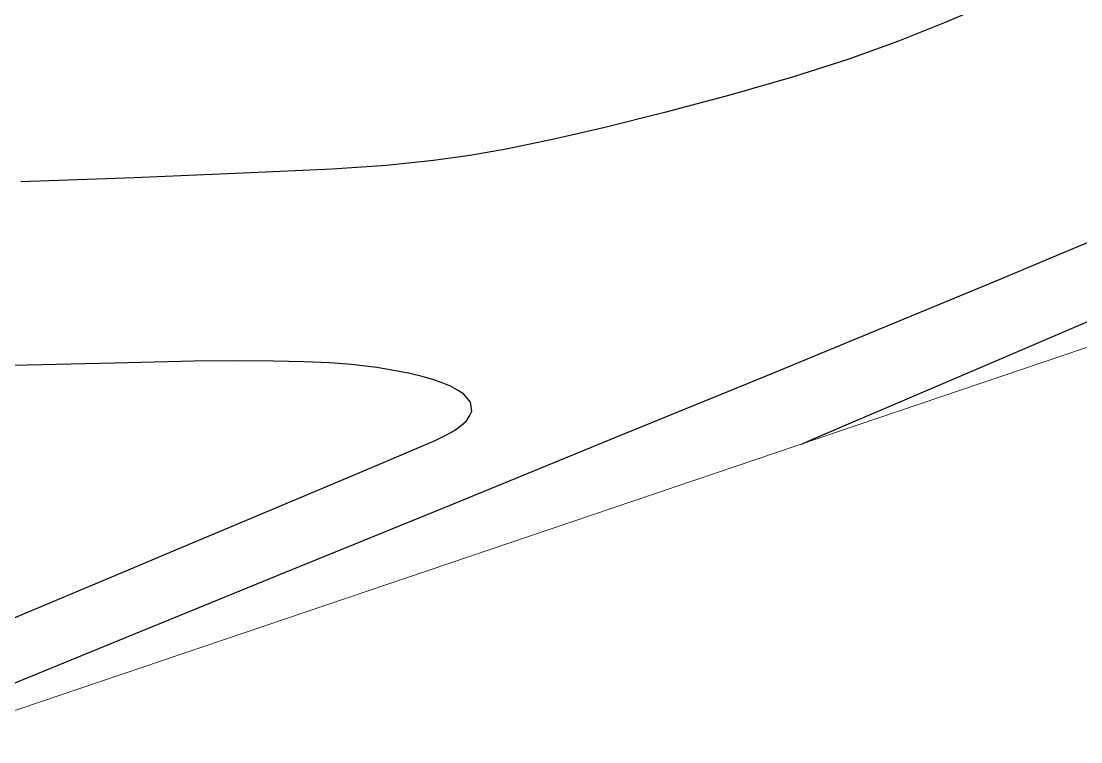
# Model space of a CAD drawing. Header units: millimetres. Extents: x 86 to 591881, y 99 to 1307229.
# Drawn here: x 590669.01 to 590678.98, y 1307003.86 to 1307010.64 of the extents above; entities that cross this region are included whole.
import ezdxf

# ---------------------------------------------------------------- set-up
doc = ezdxf.new("R2010")
doc.units = ezdxf.units.MM
for name, color, linetype in [('C-TOPO-MAJR', 9, 'Continuous'), ('C-TOPO-MINR', 8, 'Continuous'), ('Plano', 7, 'Continuous')]:
    doc.layers.add(name, color=color, linetype=linetype)

msp = doc.modelspace()

# ---------------------------------------------------------------- linework, layer by layer
at = {"layer": 'C-TOPO-MAJR', "color": 40, "linetype": 'Continuous', "lineweight": -3, "elevation": 455.5}
for points in [[(590668.4548, 1307004.215), (590669.9349, 1307004.8186), (590671.4996, 1307005.4569), (590673.0801, 1307006.1022), (590674.6076, 1307006.7267), (590676.0134, 1307007.3026), (590677.2287, 1307007.802), (590678.1845, 1307008.1973), (590678.8123, 1307008.4605), (590679.5745, 1307008.7824), (590680.2542, 1307009.0667), (590680.8655, 1307009.3252), (590681.4225, 1307009.57), (590681.9392, 1307009.8129), (590682.4296, 1307010.0657), (590682.997, 1307010.3939), (590683.5209, 1307010.7274), (590683.9687, 1307011.0322), (590684.3079, 1307011.2742), (590684.506, 1307011.4194), (590684.6973, 1307011.5686)], [(590678.9907, 1307011.3012), (590678.9061, 1307011.2317), (590678.7917, 1307011.149), (590678.6732, 1307011.073), (590678.5136, 1307010.9859), (590678.3624, 1307010.9146), (590678.0806, 1307010.7883), (590677.7029, 1307010.6274), (590677.2642, 1307010.4525), (590676.7993, 1307010.2842), (590676.2766, 1307010.1182), (590675.6796, 1307009.9458), (590675.065, 1307009.7806), (590674.49, 1307009.6363), (590674.0114, 1307009.5268), (590673.576, 1307009.4367), (590673.2346, 1307009.3758), (590672.8908, 1307009.3296), (590672.4488, 1307009.2833), (590671.9385, 1307009.2496), (590671.1005, 1307009.2097), (590670.0768, 1307009.1678), (590669.0096, 1307009.1279)]]:
    msp.add_lwpolyline(points, dxfattribs=at)
at = {"layer": 'C-TOPO-MINR', "color": 44, "linetype": 'Continuous', "lineweight": -3}
for points, elevation in [([(590676.3526, 1307006.6634), (590676.487, 1307006.7209), (590676.7951, 1307006.8528), (590677.348, 1307007.0894), (590678.2326, 1307007.4679), (590679.5277, 1307008.0221), (590680.9718, 1307008.64), (590682.499, 1307009.2935), (590684.0434, 1307009.9544), (590685.5392, 1307010.5946)], 455.75), ([(590667.9091, 1307004.5937), (590669.0838, 1307005.0863), (590669.9623, 1307005.4549), (590670.469, 1307005.6677), (590671.1338, 1307005.9474), (590671.7811, 1307006.22), (590672.3398, 1307006.4556), (590672.739, 1307006.6244), (590672.908, 1307006.6968), (590673.0085, 1307006.7471), (590673.0891, 1307006.7913), (590673.1513, 1307006.8392), (590673.2022, 1307006.8832), (590673.2294, 1307006.928), (590673.2514, 1307006.9718), (590673.2402, 1307007.0559), (590673.209, 1307007.0949), (590673.1726, 1307007.1345), (590673.1172, 1307007.1698), (590673.0523, 1307007.2067), (590672.9746, 1307007.2384), (590672.8832, 1307007.2715), (590672.7846, 1307007.2997), (590672.6691, 1307007.3277), (590672.553, 1307007.3501), (590672.3577, 1307007.3822), (590672.121, 1307007.4109), (590671.9179, 1307007.4257), (590671.6742, 1307007.4363), (590671.3878, 1307007.4434), (590671.0564, 1307007.4473), (590670.641, 1307007.4417), (590669.8894, 1307007.4252), (590668.9354, 1307007.4025)], 455.25)]:
    msp.add_lwpolyline(points, dxfattribs=dict(at, elevation=elevation))
at = {"layer": 'Plano', "lineweight": 13}
msp.add_lwpolyline([(590642.0277, 1306927.4364), (590636.6652, 1306941.6323), (590630.6614, 1306958.1424), (590625.3452, 1306974.0479), (590625.2152, 1306979.2579), (590626.0681, 1306983.5786), (590635.3193, 1306991.724), (590646.7798, 1306996.3435), (590661.6445, 1307001.6837), (590680.9434, 1307008.2177), (590694.3115, 1307012.4744), (590709.8659, 1307018.8311), (590728.4402, 1307030.0505), (590743.7954, 1307038.7228), (590765.1544, 1307052.1506), (590782.3379, 1307062.9113), (590800.6336, 1307074.6563)], dxfattribs=at)

doc.saveas('drawing.dxf')
